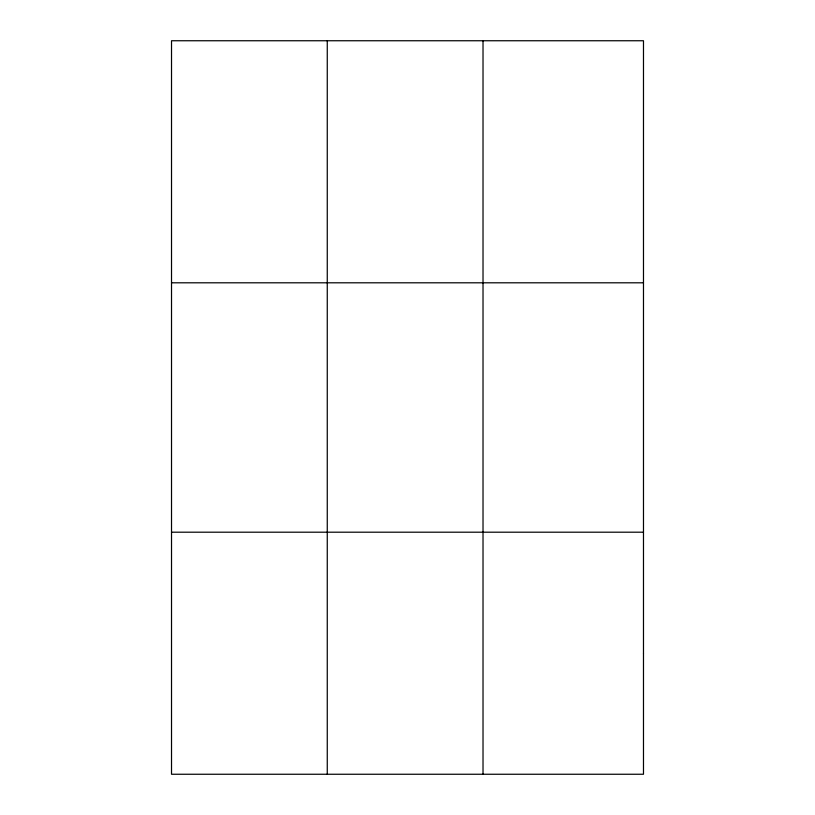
<?xml version="1.0" encoding="UTF-8"?>
<svg xmlns="http://www.w3.org/2000/svg" width="815" height="815" viewBox="0 0 815 815"><rect width="100%" height="100%" fill="white"/><g stroke="black" fill="none" stroke-linecap="round" stroke-linejoin="round"><path stroke-width="1.22" d="M327.263 40.75L327.263 774.25M483.02 40.75L483.02 774.25M171.517 282.805L643.483 282.805M171.517 532.195L643.483 532.195M643.483 653.223L643.483 774.25L171.517 774.25L171.517 40.75L643.483 40.75L643.483 653.223"/></g></svg>
